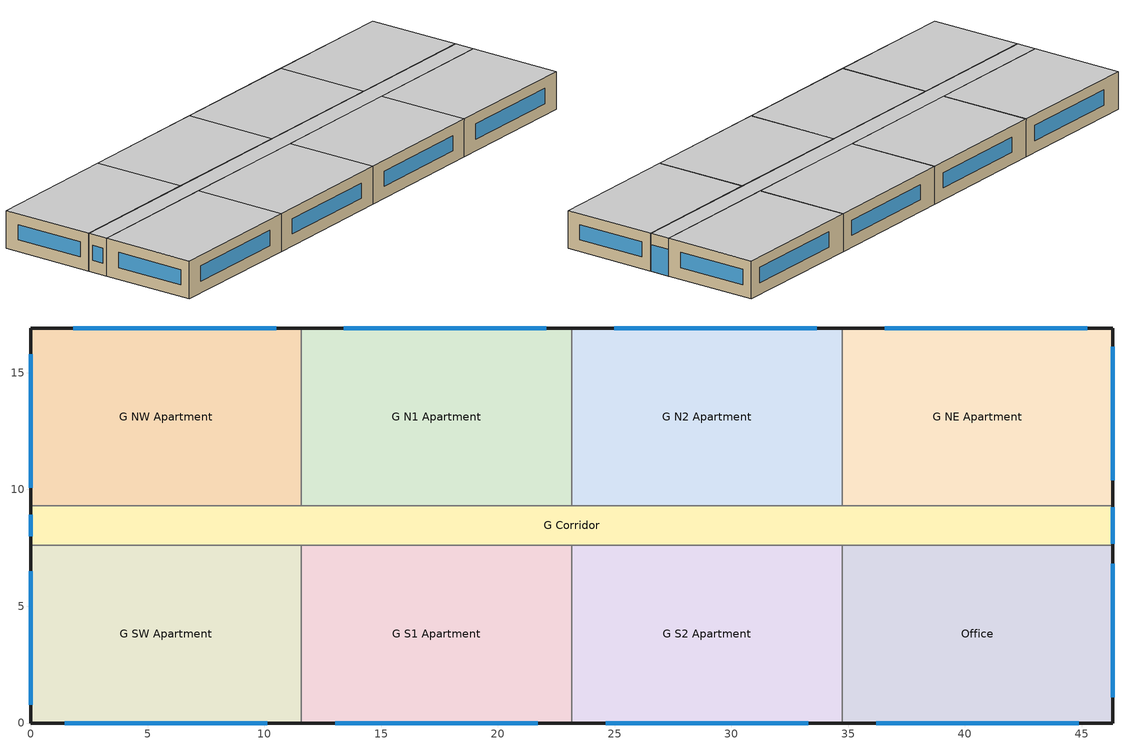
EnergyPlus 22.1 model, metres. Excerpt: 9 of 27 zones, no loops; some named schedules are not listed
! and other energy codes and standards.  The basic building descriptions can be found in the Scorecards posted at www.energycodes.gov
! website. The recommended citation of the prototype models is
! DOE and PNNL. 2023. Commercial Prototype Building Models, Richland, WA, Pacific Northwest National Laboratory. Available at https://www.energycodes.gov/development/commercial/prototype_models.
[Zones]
G SW Apartment
 floor ground (gGFloorSWA_Ffactor): 0,7.62 11.58,7.62 11.58,0 0,0 z0
 wall outside (res_ext_wall_grd): 0,7.62 0,0 11.58,0 z0:3.05
 wall to G Corridor (int_wall): 11.58,7.62 0,7.62 z0:3.05
 wall to G S1 Apartment (int_wall): 11.58,0 11.58,7.62 z0:3.05
 window (ResWindow_U_0.569_SHGC_0.25): 1.45,0 10.13,0 / 0,6.5 0,0.79 z0.95:2.17
 ceiling adiabatic (int_slab_ceiling): 11.58,0 11.58,7.62 0,7.62 0,0 z3.05
G NW Apartment
 floor ground (gGFloorNWA_Ffactor): 0,16.92 11.58,16.92 11.58,9.3 0,9.3 z0
 wall outside (res_ext_wall_grd): 11.58,16.92 0,16.92 0,9.3 z0:3.05
 wall to G Corridor (int_wall): 0,9.3 11.58,9.3 z0:3.05
 wall to G N1 Apartment (int_wall): 11.58,9.3 11.58,16.92 z0:3.05
 window (ResWindow_U_0.569_SHGC_0.25): 0,15.8 0,10.08 / 10.5,16.92 1.81,16.92 z0.95:2.17
 ceiling adiabatic (int_slab_ceiling): 11.58,9.3 11.58,16.92 0,16.92 0,9.3 z3.05
Office
 floor ground (gGFloorSEA_Ffactor): 34.75,7.62 46.33,7.62 46.33,0 34.75,0 z0
 wall outside (nonres_ext_wall_grd): 34.75,0 46.33,0 46.33,7.62 z0:3.05
 wall to G Corridor (int_wall): 46.33,7.62 34.75,7.62 z0:3.05
 window (NonresWindow_U_0.569_SHGC_0.25): 36.19,0 44.88,0 / 46.33,1.1 46.33,6.81 z0.95:2.17
 ceiling adiabatic (int_slab_ceiling): 46.33,0 46.33,7.62 34.75,7.62 34.75,0 z3.05
G NE Apartment
 floor ground (gGFloorNEA_Ffactor): 34.75,16.92 46.33,16.92 46.33,9.3 34.75,9.3 z0
 wall outside (res_ext_wall_grd): 46.33,9.3 46.33,16.92 34.75,16.92 z0:3.05
 wall to G Corridor (int_wall): 34.75,9.3 46.33,9.3 z0:3.05
 window (ResWindow_U_0.569_SHGC_0.25): 45.25,16.92 36.56,16.92 / 46.33,10.4 46.33,16.11 z0.95:2.17
 ceiling adiabatic (int_slab_ceiling): 46.33,9.3 46.33,16.92 34.75,16.92 34.75,9.3 z3.05
G N1 Apartment
 floor ground (gGFloorN1A_Ffactor): 11.58,16.92 23.16,16.92 23.16,9.3 11.58,9.3 z0
 wall outside (res_ext_wall_grd): 23.16,16.92 11.58,16.92 z0:3.05
 wall to G Corridor (int_wall): 11.58,9.3 23.16,9.3 z0:3.05
 wall to G N2 Apartment (int_wall): 23.16,9.3 23.16,16.92 z0:3.05
 window (ResWindow_U_0.569_SHGC_0.25): 22.08,16.92 13.4,16.92 z0.95:2.17
 ceiling adiabatic (int_slab_ceiling): 23.16,9.3 23.16,16.92 11.58,16.92 11.58,9.3 z3.05
G N2 Apartment
 floor ground (gGFloorN2A_Ffactor): 23.16,16.92 34.75,16.92 34.75,9.3 23.16,9.3 z0
 wall outside (res_ext_wall_grd): 34.75,16.92 23.16,16.92 z0:3.05
 wall to G Corridor (int_wall): 23.16,9.3 34.75,9.3 z0:3.05
 wall to G NE Apartment (int_wall): 34.75,9.3 34.75,16.92 z0:3.05
 window (ResWindow_U_0.569_SHGC_0.25): 33.66,16.92 24.98,16.92 z0.95:2.17
 ceiling adiabatic (int_slab_ceiling): 34.75,9.3 34.75,16.92 23.16,16.92 23.16,9.3 z3.05
G S1 Apartment
 floor ground (gGFloorS1A_Ffactor): 11.58,7.62 23.16,7.62 23.16,0 11.58,0 z0
 wall outside (res_ext_wall_grd): 11.58,0 23.16,0 z0:3.05
 wall to G Corridor (int_wall): 23.16,7.62 11.58,7.62 z0:3.05
 wall to G S2 Apartment (int_wall): 23.16,0 23.16,7.62 z0:3.05
 window (ResWindow_U_0.569_SHGC_0.25): 13.03,0 21.72,0 z0.95:2.17
 ceiling adiabatic (int_slab_ceiling): 23.16,0 23.16,7.62 11.58,7.62 11.58,0 z3.05
G S2 Apartment
 floor ground (gGFloorS2A_Ffactor): 23.16,7.62 34.75,7.62 34.75,0 23.16,0 z0
 wall outside (res_ext_wall_grd): 23.16,0 34.75,0 z0:3.05
 wall to G Corridor (int_wall): 34.75,7.62 23.16,7.62 z0:3.05
 wall to Office (int_wall): 34.75,0 34.75,7.62 z0:3.05
 window (ResWindow_U_0.569_SHGC_0.25): 24.61,0 33.3,0 z0.95:2.17
 ceiling adiabatic (int_slab_ceiling): 34.75,0 34.75,7.62 23.16,7.62 23.16,0 z3.05
G Corridor
 floor ground (gFloorC_Ffactor): 0,9.3 46.33,9.3 46.33,7.62 0,7.62 z0
 wall outside (nonres_ext_wall_grd): 0,9.3 0,7.62 / 46.33,7.62 46.33,9.3 z0:3.05
 window (NonresWindow_U_0.569_SHGC_0.25): 0,8.91 0,8 z0.95:2.17; 46.33,7.67 46.33,9.25 z0:2.13
 ceiling adiabatic (int_slab_ceiling): 46.33,7.62 46.33,9.3 0,9.3 0,7.62 z3.05
[Building]
ApartmentHighRise: North Axis {deg}=0; Terrain=City; Loads Convergence Tolerance Value {W}=0.04; Temperature Convergence Tolerance Value {deltaC}=0.2; Solar Distribution=FullInteriorAndExterior; Maximum Number of Warmup Days=25; Minimum Number of Warmup Days=6
[Site:Location]
Site:Location=Miami Intl Ap_FL_USA Design_Conditions; Latitude {N+ S-}=25.82; Longitude {W- E+}=-80.3; Time Zone Relative to GMT {GMT+/-}=-5; Elevation {m}=11
[SizingPeriod:DesignDay] Day of Month=21; Dry-Bulb Temperature Range Modifier Type=DefaultMultipliers; Humidity Condition Type=Wetbulb; Barometric Pressure {Pa}=101193; Rain {Yes/No}=No; Snow on ground {Yes/No}=No; Daylight Savings Time Indicator=No
Name | Month | Day Type | Maximum Dry-Bulb Temperature {C} | Daily Dry-Bulb Temperature Range {C} | Wetbulb at Maximum Dry-Bulb {C} | Wind Speed {m/s} design conditions vs. traditional 6.71 m/s (15 mph) | Wind Direction {Degrees; N=0, S=180} | Solar Model Indicator | Clearness {0.0 to 1.1} | Wind Speed {m/s} design conditions vs. traditional 3.35 m/s (7mph) | ASHRAE Clear Sky Optical Depth for Beam Irradiance (taub) | ASHRAE Clear Sky Optical Depth for Diffuse Irradiance (taud)
Miami Intl Ap Ann Htg 99.6% Condns DB | 1 | WinterDesignDay | 8.7 | 0 | 8.7 | 3.8 | 340 | ASHRAEClearSky | 0
Miami Intl Ap Ann Clg .4% Condns DB=>MWB | 7 | SummerDesignDay | 33.2 | 6.7 | 25.3 |  | 140 | ASHRAETau |  | 4.5 | 0.528 | 1.905
[Site:WaterMainsTemperature]
Calculation Method=CORRELATION; Annual average outdoor air temperature {C}=24.4917; Maximum difference in monthly average outdoor air temperatures {C}=8.7
[Site:GroundTemperature:FCfactorMethod]
January Ground Temperature {C}=26.3; February Ground Temperature {C}=23.6; March Ground Temperature {C}=20.3; April Ground Temperature {C}=19.4; May Ground Temperature {C}=20.9; June Ground Temperature {C}=21.6; July Ground Temperature {C}=24.1; August Ground Temperature {C}=26.4; September Ground Temperature {C}=27.7; October Ground Temperature {C}=28.1; November Ground Temperature {C}=28; December Ground Temperature {C}=27.5
[Material]
Name | Roughness | Thickness {m} | Conductivity {W/m-K} | Density {kg/m3} | Specific Heat {J/kg-K} | Thermal Absorptance | Solar Absorptance | Visible Absorptance | Absorptance:Thermal | Absorptance:Solar | Absorptance:Visible
Std Wood 6inch | MediumSmooth | 0.15 | 0.12 | 540 | 1210 | 0.9 | 0.7 | 0.7
F07 25mm stucco | Smooth | 0.0254 | 0.72 | 1856 | 840 | 0.9 | 0.7 | 0.7
G01 13mm gypsum board | Smooth | 0.0127 | 0.16 | 800 | 1090 |  |  |  | 0.9 | 0.7 | 0.5
G01 16mm gypsum board | MediumSmooth | 0.0159 | 0.16 | 800 | 1090
100mm Normalweight concrete floor | MediumRough | 0.1016 | 2.31 | 2322 | 832
[Material:NoMass]
CP02 CARPET PAD: VeryRough, 0.21648, 0.9, 0.7, 0.8
Nonres_Exterior_Wall_Insulation_grd; Res_Exterior_Wall_Insulation_grd: MediumSmooth, 0.47417, 0.9, 0.7, 0.7
[Construction]
InteriorFurnishings: Std Wood 6inch
int_wall: G01 13mm gypsum board, G01 13mm gypsum board
int_slab_ceiling: CP02 CARPET PAD, 100mm Normalweight concrete floor
nonres_ext_wall_grd: F07 25mm stucco, G01 16mm gypsum board, Nonres_Exterior_Wall_Insulation_grd, G01 16mm gypsum board
res_ext_wall_grd: F07 25mm stucco, G01 16mm gypsum board, Res_Exterior_Wall_Insulation_grd, G01 16mm gypsum board
NonresWindow_U_0.569_SHGC_0.25: Nonres Window Glazing Layer
ResWindow_U_0.569_SHGC_0.25: Res Window Glazing Layer
[WindowMaterial:SimpleGlazingSystem] U-Factor {W/m2-K}=3.23093; Solar Heat Gain Coefficient=0.25; Visible Transmittance=0.275
Nonres Window Glazing Layer; Res Window Glazing Layer
[Construction:FfactorGroundFloor] F-Factor {W/m-K}=1.26363
Name | Area {m2} | PerimeterExposed {m}
gGFloorSWA_Ffactor; gGFloorNWA_Ffactor; gGFloorSEA_Ffactor; gGFloorNEA_Ffactor | 88.2487 | 19.2014
gGFloorN1A_Ffactor; gGFloorN2A_Ffactor; gGFloorS1A_Ffactor; gGFloorS2A_Ffactor | 88.2487 | 11.5818
gFloorC_Ffactor | 77.6585 | 3.3526
[Zone] Type=1; Multiplier=1; Ceiling Height {m}=-9999; Volume {m3}=autocalculate; Floor Area {m2}=autocalculate; Part of Total Floor Area=Yes
G SW Apartment; G NW Apartment; Office; G NE Apartment; G N1 Apartment; G N2 Apartment; G S1 Apartment; G S2 Apartment; G Corridor
[InternalMass] Construction=InteriorFurnishings; Surface Area {m2}=88.2493
Name | Zone or ZoneList
G SW Apartment_InternalMass_1 | G SW Apartment
G NW Apartment_InternalMass_1 | G NW Apartment
Office_InternalMass_1 | Office
G NE Apartment_InternalMass_1 | G NE Apartment
G N1 Apartment_InternalMass_1 | G N1 Apartment
G N2 Apartment_InternalMass_1 | G N2 Apartment
G S1 Apartment_InternalMass_1 | G S1 Apartment
G S2 Apartment_InternalMass_1 | G S2 Apartment
[People] Activity Level Schedule=Activity Schedule
Name | Zone or ZoneList or Space or SpaceList | Number of People Schedule | Number of People Calculation Method | Number of People | Fraction Radiant | Sensible Heat Fraction | Floor Area per Person {m2/person}
G SW Apartment People | G SW Apartment | OCC_APT_SCH_WORKING_FAMILY | People | 2.5 | 0.5 | autocalculate
G NW Apartment People | G NW Apartment | OCC_APT_SCH_STAY_HOME_FAMILY | People | 2.5 | 0.3 | AUTOCALCULATE
Office People | Office | OCC_OFF_w_SB_SCH | Area/Person |  | 0.3 | AUTOCALCULATE | 18.5806
G NE Apartment People | G NE Apartment | OCC_APT_SCH_STAY_HOME_FAMILY | People | 2.5 | 0.3 | AUTOCALCULATE
G N1 Apartment People | G N1 Apartment | OCC_APT_SCH_STAY_HOME_FAMILY | People | 2.5 | 0.3 | AUTOCALCULATE
G N2 Apartment People | G N2 Apartment | OCC_APT_SCH_STAY_HOME_FAMILY | People | 2.5 | 0.3 | AUTOCALCULATE
G S1 Apartment People | G S1 Apartment | OCC_APT_SCH_WORKING_FAMILY | People | 2.5 | 0.3 | AUTOCALCULATE
G S2 Apartment People | G S2 Apartment | OCC_APT_SCH_WORKING_FAMILY | People | 2.5 | 0.3 | AUTOCALCULATE
G Corridor People | G Corridor | OCC_APT_SCH_CORRIDOR | People | 4.18 | 0.5 | autocalculate
[Lights] Design Level Calculation Method=Watts/Area; Return Air Fraction=0; Fraction Radiant=0.6; Fraction Visible=0.2; Fraction Replaceable=1; Return Air Fraction Calculated from Plenum Temperature=No
Name | Zone or ZoneList or Space or SpaceList | Schedule | Watts per Zone Floor Area {W/m2}
G SW Apartment_Lights_hardwired | G SW Apartment | ltg_sch_apartment_hardwired | 7.64237
G NW Apartment_Lights_hardwired | G NW Apartment | ltg_sch_apartment_hardwired | 7.64237
Office_Lights_hardwired | Office | ltg_sch_office | 11.47216
G NE Apartment_Lights_hardwired | G NE Apartment | ltg_sch_apartment_hardwired | 7.64237
G N1 Apartment_Lights_hardwired | G N1 Apartment | ltg_sch_apartment_hardwired | 7.64237
G N2 Apartment_Lights_hardwired | G N2 Apartment | ltg_sch_apartment_hardwired | 7.64237
G S1 Apartment_Lights_hardwired | G S1 Apartment | ltg_sch_apartment_hardwired | 7.64237
G S2 Apartment_Lights_hardwired | G S2 Apartment | ltg_sch_apartment_hardwired | 7.64237
G Corridor_Lights_hardwired | G Corridor | ltg_sch_corridor | 8.25053
G SW Apartment_Lights_plugin | G SW Apartment | ltg_sch_apartment_plugin | 0.96875
G NW Apartment_Lights_plugin | G NW Apartment | ltg_sch_apartment_plugin | 0.96875
G NE Apartment_Lights_plugin | G NE Apartment | ltg_sch_apartment_plugin | 0.96875
G N1 Apartment_Lights_plugin | G N1 Apartment | ltg_sch_apartment_plugin | 0.96875
G N2 Apartment_Lights_plugin | G N2 Apartment | ltg_sch_apartment_plugin | 0.96875
G S1 Apartment_Lights_plugin | G S1 Apartment | ltg_sch_apartment_plugin | 0.96875
G S2 Apartment_Lights_plugin | G S2 Apartment | ltg_sch_apartment_plugin | 0.96875
[ElectricEquipment] Design Level Calculation Method=Watts/Area; Watts per Zone Floor Area {W/m2}=6.67; Fraction Latent=0; Fraction Radiant=0.5; Fraction Lost=0
Name | Zone or ZoneList or Space or SpaceList | Schedule
G SW Apartment_Plug_GSW_Equip | G SW Apartment | EQP_APT_SCH
G NW Apartment_Plug_GNW_Equip | G NW Apartment | EQP_APT_SCH
Office_Plug_Office_Equip | Office | EQP_OFF_SCH
G NE Apartment_Plug_GNE_Equip | G NE Apartment | EQP_APT_SCH
G N1 Apartment_Plug_GN1_Equip | G N1 Apartment | EQP_APT_SCH
G N2 Apartment_Plug_GN2_Equip | G N2 Apartment | EQP_APT_SCH
G S1 Apartment_Plug_GS1_Equip | G S1 Apartment | EQP_APT_SCH
G S2 Apartment_Plug_GS2_Equip | G S2 Apartment | EQP_APT_SCH
[ZoneInfiltration:DesignFlowRate] Temperature Term Coefficient=0; Velocity Squared Term Coefficient=0
Name | Zone or ZoneList | Schedule | Design Flow Rate Calculation Method | Flow per Exterior Surface Area {m3/s-m2} | Constant Term Coefficient | Velocity Term Coefficient | Design Flow Rate {m3/s}
G SW Apartment_Infiltration | G SW Apartment | INF_APT_SCH | Flow/ExteriorWallArea | 0.000569572 | 0 | 0.224
G NW Apartment_Infiltration | G NW Apartment | INF_APT_SCH | Flow/ExteriorWallArea | 0.000569572 | 0 | 0.224
Office_Infiltration | Office | INF_APT_SCH | Flow/ExteriorWallArea | 0.000569572 | 0 | 0.224
G NE Apartment_Infiltration | G NE Apartment | INF_APT_SCH | Flow/ExteriorWallArea | 0.000569572 | 0 | 0.224
G N1 Apartment_Infiltration | G N1 Apartment | INF_APT_SCH | Flow/ExteriorWallArea | 0.000569572 | 0 | 0.224
G N2 Apartment_Infiltration | G N2 Apartment | INF_APT_SCH | Flow/ExteriorWallArea | 0.000569572 | 0 | 0.224
G S1 Apartment_Infiltration | G S1 Apartment | INF_APT_SCH | Flow/ExteriorWallArea | 0.000569572 | 0 | 0.224
G S2 Apartment_Infiltration | G S2 Apartment | INF_APT_SCH | Flow/ExteriorWallArea | 0.000569572 | 0 | 0.224
G Corridor_Infiltration | G Corridor | INF_APT_SCH | Flow/ExteriorWallArea | 0.000569572 | 0 | 0.224
Door_Infil_GC | G Corridor | INFIL_Door_Opening_SCH | Flow/Zone |  | 1 | 0 | 1.52392
[Exterior:Lights]
Facade Lighting: Schedule=Exterior_Lgt_ALWAYS_ON; Design Level {W}=11745.11; Control Option=AstronomicalClock
[EnergyManagementSystem:Sensor]
Name | Output:Variable or Output:Meter | Output:Variable or Output:Meter Index Key
Facility_Int_LTG | InteriorLights:Electricity
OAT | Site Outdoor Air Drybulb Temperature | Environment
[EnergyManagementSystem:GlobalVariable]
Wired_LTG
BoilerType; CapRated; EtRated; PLRx; Ecx; SkinLossRate
[EnergyManagementSystem:Program]
Transformer_Load_Prog: SET Wired_LTG = Facility_Int_LTG*0.0015
init_timesteps_after_doorshut: SET timesteps_after_doorshut_south = 0; SET timesteps_after_doorshut_north = 0
Door_Switch_Enabled_Thermostat_Reset_Program_S_LivingUnit: IF (S_Sliding_Door_Ventilation_Sensor > 0); SET timesteps_after_doorshut_south = 0; SET S_LivingUnit_CLGSETP_Actuator = 32.22; SET S_LivingUnit_HTGSETP_Actuator = 12.78; ELSEIF S_LivingUnit_CLGSETP_Actuator > 24.4; SET timesteps_after_doorshut_south = timesteps_after_doorshut_south + 1; IF timesteps_after_doorshut_south == 1; SET S_LivingUnit_CLGSETP_Actuator = 30; SET S_LivingUnit_HTGSETP_Actuator = 14; ELSEIF timesteps_after_doorshut_south == 2; SET S_LivingUnit_CLGSETP_Actuator = 28; SET S_LivingUnit_HTGSETP_Actuator = 16; ELSEIF timesteps_after_doorshut_south == 3; SET S_LivingUnit_CLGSETP_Actuator = 26; SET S_LivingUnit_HTGSETP_Actuator = 18; ELSEIF timesteps_after_doorshut_south == 4; SET S_LivingUnit_CLGSETP_Actuator = 25; SET S_LivingUnit_HTGSETP_Actuator = 20; SET S_LivingUnit_CLGSETP_Actuator = null; SET S_LivingUnit_HTGSETP_Actuator = null; ENDIF; ELSE; SET timesteps_after_doorshut_south = 0; SET S_LivingUnit_CLGSETP_Actuator = null; SET S_LivingUnit_HTGSETP_Actuator = null; ENDIF
Door_Switch_Enabled_Thermostat_Reset_Program_N_LivingUnit: IF (N_Sliding_Door_Ventilation_Sensor > 0); SET timesteps_after_doorshut_north = 0; SET N_LivingUnit_CLGSETP_Actuator = 32.22; SET N_LivingUnit_HTGSETP_Actuator = 12.78; ELSEIF N_LivingUnit_CLGSETP_Actuator > 24.4; SET timesteps_after_doorshut_north = timesteps_after_doorshut_north + 1; IF timesteps_after_doorshut_north == 1; SET N_LivingUnit_CLGSETP_Actuator = 30; SET N_LivingUnit_HTGSETP_Actuator = 14; ELSEIF timesteps_after_doorshut_north == 2; SET N_LivingUnit_CLGSETP_Actuator = 28; SET N_LivingUnit_HTGSETP_Actuator = 16; ELSEIF timesteps_after_doorshut_north == 3; SET N_LivingUnit_CLGSETP_Actuator = 26; SET N_LivingUnit_HTGSETP_Actuator = 18; ELSEIF timesteps_after_doorshut_north == 4; SET N_LivingUnit_CLGSETP_Actuator = 25; SET N_LivingUnit_HTGSETP_Actuator = 20; SET N_LivingUnit_CLGSETP_Actuator = null; SET N_LivingUnit_HTGSETP_Actuator = null; ENDIF; ELSE; SET timesteps_after_doorshut_north = 0; SET N_LivingUnit_CLGSETP_Actuator = null; SET N_LivingUnit_HTGSETP_Actuator = null; ENDIF
OA_BASED_OPTIMUM_START_EMS_Program: IF DaylightSavings==0 && Hour==7 && DayOfWeek>1 && DayOfWeek<7 && OAT<23.9 && OAT>1.7; SET CLGSETP_OFF_SCH_Actuator = 29.4; SET HTGSETP_OFF_SCH_Actuator = 15.6; ELSEIF DaylightSavings==1 && Hour==6 && DayOfWeek>1 && DayOfWeek<7 && OAT<23.9 && OAT>1.7; SET CLGSETP_OFF_SCH_Actuator = 29.4; SET HTGSETP_OFF_SCH_Actuator = 15.6; ELSE; SET CLGSETP_SCH_Actuator = NULL; SET HTGSETP_SCH_Actuator = NULL; ENDIF
SetBoilerPar: SET CapRated =  551712.82; SET EtRated =  0.8; SET CapRated = (CapRated *3.412)/1000; SET SkinLossRate = 0.02; SET BoilerType = 1; IF BoilerType  == 1; IF CapRated >10000; SET PLRx = 0.2; ELSEIF CapRated >5000; SET PLRx = 0.25; ELSEIF CapRated >1000; SET PLRx = 0.33; ELSE; SET BoilerType = 2; SET PLRx = 0.2; ENDIF; ELSE; SET PLRx = 0.2; ENDIF; IF BoilerType == 1; SET CurveX = 0.975 + 0.305 * PLRx - 0.527 * (PLRx^2) + 0.249 * (PLRx^3); ELSEIF BoilerType == 2; SET CurveX = 0.907 + 0.320 * PLRx - 0.420 * (PLRx^2) + 0.193 * (PLRx^3); ELSE; SET CurveX = 0.492 + 1.41 * PLRx - 1.529 * (PLRx^2) + 0.628 * (PLRx^3); ENDIF; SET LoadX = CapRated * PLRx; SET Etx = CurveX * EtRated; SET InputEx = LoadX/Etx; SET SkinEx = CapRated * SkinLossRate; SET Ecx = (LoadX + SkinEx)/InputEx
SetBoilerCurve: IF BoilerPLR >= PLRx; IF BoilerType == 1; SET BoilerCurve = 0.975 + 0.305*BoilerPLR - 0.527*(BoilerPLR^2) + 0.249*(BoilerPLR^3); ELSEIF BoilerType == 2; SET BoilerCurve = 0.907 + 0.320*BoilerPLR - 0.420*(BoilerPLR^2) + 0.193*(BoilerPLR^3); ELSE; SET BoilerCurve = 0.492 + 1.41*BoilerPLR - 1.529*(BoilerPLR^2) + 0.628*(BoilerPLR^3); ENDIF; ELSE; IF BoilerPLR == 0; SET BoilerCurve = NULL; ELSE; IF BoilerPLR <0.05; SET BoilerCurve = (0.05/(0.05 + SkinLossRate)) * (Ecx/EtRated); ELSE; SET BoilerCurve = (BoilerPLR/(BoilerPLR + SkinLossRate)) * (Ecx/EtRated); ENDIF; ENDIF; ENDIF
[EnergyManagementSystem:ProgramCallingManager]
Transformer_Load_Prog_Manager: AfterPredictorAfterHVACManagers; Transformer_Load_Prog
Door_Switch_Enabled_Thermostat_Reset: BeginTimestepBeforePredictor; Door_Switch_Enabled_Thermostat_Reset_Program_N_LivingUnit; Door_Switch_Enabled_Thermostat_Reset_Program_S_LivingUnit
init_timesteps_after_doorshut_south_Program Manager: BeginNewEnvironment; init_timesteps_after_doorshut
OA_BASED_OPTIMUM_START_EMS_Program Manager: BeginTimestepBeforePredictor; OA_BASED_OPTIMUM_START_EMS_Program
BoilerParManager: BeginNewEnvironment; SetBoilerPar
BoilerCurveManager: InsideHVACSystemIterationLoop; SetBoilerCurve
[EnergyManagementSystem:OutputVariable] Update Frequency=ZoneTimeStep
Name | EMS Variable | Type of Data in Variable | Units
Wired_LTG | Wired_LTG | Summed | J
timesteps_after_doorshut_south | timesteps_after_doorshut_south | Averaged
timesteps_after_doorshut_north | timesteps_after_doorshut_north | Averaged
[ElectricLoadCenter:Transformer]
Transformer 1: Availability Schedule=Always_On; Transformer Usage=PowerInFromGrid; Rated Capacity {VA}=75000; Phase=3; Conductor Material=Aluminum; Full Load Temperature Rise {C}=150; Fraction of Eddy Current Losses=0.1; Performance Input Method=NominalEfficiency; Nameplate Efficiency=0.98; Per Unit Load for Nameplate Efficiency=0.35; Reference Temperature for Nameplate Efficiency {C}=75; Consider Transformer Loss for Utility Cost=Yes; Meter 1=Wired_LTG_Electricity; Meter 2=Wired_INT_EQUIP
[ZoneVentilation:WindandStackOpenArea] Opening Area {m2}=0.1181; Opening Area Fraction Schedule=Sliding_Doors_Ventilation_Availability_SCH; Opening Effectiveness=autocalculate; Height Difference {m}=15.2393; Discharge Coefficient for Opening=autocalculate; Minimum Indoor Temperature {C}=18.89; Maximum Indoor Temperature {C}=25.56; Delta Temperature {deltaC}=-100; Minimum Outdoor Temperature {C}=15.56; Maximum Outdoor Temperature {C}=23.89; Maximum Wind Speed {m/s}=40
Name | Zone | Effective Angle {deg}
G SW Apartment Sliding Door Ventilation | G SW Apartment | 180
G NW Apartment Sliding Door Ventilation | G NW Apartment | 0
G NE Apartment Sliding Door Ventilation | G NE Apartment | 0
G N1 Apartment Sliding Door Ventilation | G N1 Apartment | 0
G N2 Apartment Sliding Door Ventilation | G N2 Apartment | 0
G S1 Apartment Sliding Door Ventilation | G S1 Apartment | 180
G S2 Apartment Sliding Door Ventilation | G S2 Apartment | 180
[AvailabilityManager:Scheduled] Schedule=All On
AirLoop G SW Availability Manager; AirLoop G NW Availability Manager; AirLoop Office Availability Manager; AirLoop G NE Availability Manager; AirLoop G N1 Availability Manager; AirLoop G N2 Availability Manager; AirLoop G S1 Availability Manager; AirLoop G S2 Availability Manager; AirLoop M SW Availability Manager; AirLoop M NW Availability Manager; AirLoop M SE Availability Manager
